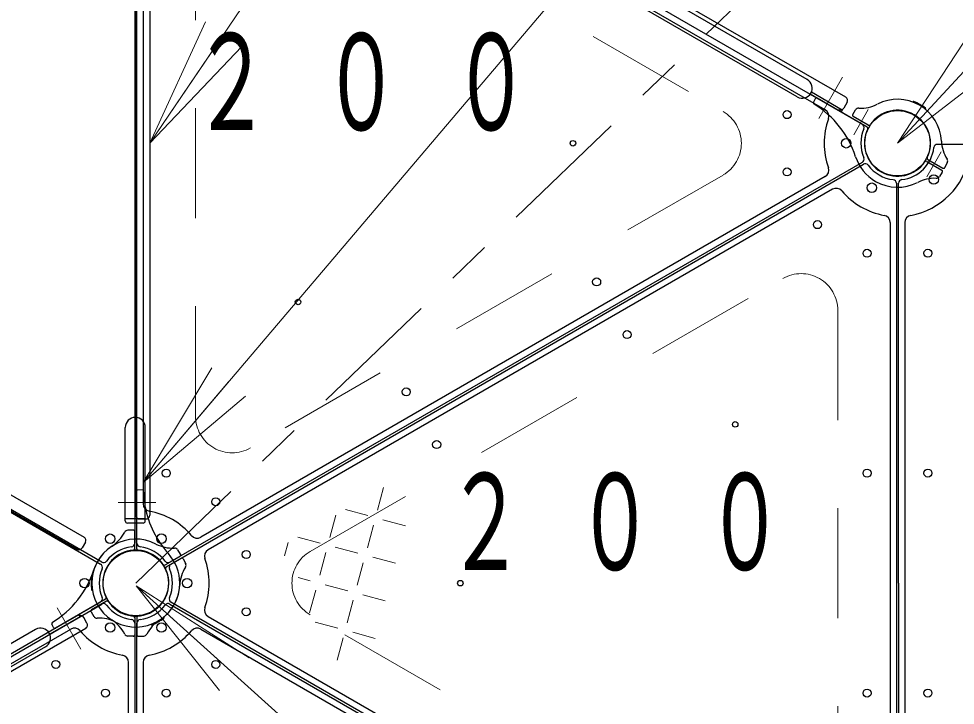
# Model space of a CAD drawing. Units: millimetres on the paper, scale 1:60. Extents: x -385 to 76, y -594 to 267.
# Drawn here: x -242.08 to -220.78, y 106.23 to 121.84 of the extents above; entities that cross this region are included whole.
import ezdxf

# ---------------------------------------------------------------- set-up
doc = ezdxf.new("R2010")
doc.units = ezdxf.units.MM
doc.linetypes.add('USER1', pattern=[4.5, 2.5, -2])
doc.linetypes.add('USER2', pattern=[6, 3, -1, 1, -1])
doc.layers.add('1_60', color=7, linetype='Continuous', lineweight=25)
doc.styles.add('ＭＳ ゴシック', font='')
doc.styles.get('ＭＳ ゴシック').set_extended_font_data('MS Gothic')

msp = doc.modelspace()

# ---------------------------------------------------------------- linework, layer by layer
at = {"layer": '1_60', "linetype": 'USER2', "lineweight": 13}
for p, q in [((-239.419, 109.012), (-189.169, 157.354)), ((-223.889, 119.577), (-223.346, 120.517)), ((-222.762, 119.778), (-223.094, 119.203)), ((-221.103, 118.82), (-221.434, 118.245)), ((-238.967, 110.845), (-239.821, 110.845)), ((-241.209, 108.447), (-240.667, 107.507))]:
    msp.add_line(p, q, dxfattribs=at)
at = {"layer": '1_60', "lineweight": 13}
for p, q in [((-239.249, 111.298), (-215.004, 139.866)), ((-239.102, 119.012), (-232.461, 128.822)), ((-222.098, 119.012), (-216.427, 125.148)), ((-239.102, 119.012), (-237.835, 121.776)), ((-239.102, 119.012), (-237.421, 121.496)), ((-222.098, 119.012), (-220.429, 121.554)), ((-237.006, 121.215), (-239.102, 119.012)), ((-222.098, 119.012), (-220.062, 121.215)), ((-219.695, 120.875), (-222.098, 119.012)), ((-239.249, 111.298), (-237.689, 113.909)), ((-239.249, 111.298), (-237.308, 113.586)), ((-236.927, 113.262), (-239.249, 111.298)), ((-237.513, 106.568), (-239.409, 108.946)), ((-239.409, 108.946), (-236.844, 107.312)), ((-239.409, 108.946), (-237.179, 106.94)), ((-239.409, 108.946), (-221.189, 92.557))]:
    msp.add_line(p, q, dxfattribs=at)
at = {"layer": '1_60', "color": 4}
for p, q in [((-238.644, 128.535), (-222.899, 119.445)), ((-239.444, 128.101), (-239.444, 109.921)), ((-239.394, 109.922), (-239.394, 128.101)), ((-239.253, 127.209), (-239.253, 110.814)), ((-215.849, 118.987), (-221.188, 118.987)), ((-255.964, 118.535), (-240.219, 109.445)), ((-240.195, 109.488), (-255.939, 118.578)), ((-222.899, 118.578), (-238.644, 109.488)), ((-238.619, 109.445), (-222.874, 118.535)), ((-223.743, 118.254), (-237.941, 110.057)), ((-222.123, 118.101), (-222.123, 99.921)), ((-222.074, 109.012), (-222.074, 118.102)), ((-222.265, 117.209), (-222.265, 100.814)), ((-221.932, 117.209), (-221.932, 100.814)), ((-222.074, 109.012), (-222.074, 99.922)), ((-240.219, 108.578), (-255.964, 99.488)), ((-255.939, 99.445), (-240.194, 108.535)), ((-238.643, 108.535), (-222.899, 99.445)), ((-222.874, 99.488), (-238.619, 108.578)), ((-237.775, 108.254), (-223.576, 100.057)), ((-239.444, 108.101), (-239.444, 89.922)), ((-239.394, 89.921), (-239.394, 108.101)), ((-255.095, 99.769), (-240.897, 107.966)), ((-237.941, 107.966), (-223.743, 99.768)), ((-239.585, 90.814), (-239.585, 107.209))]:
    msp.add_line(p, q, dxfattribs=at)
at = {"layer": '1_60'}
for p, q in [((-223.275, 120.057), (-237.926, 128.515)), ((-223.743, 119.769), (-237.941, 127.966)), ((-239.419, 127.47), (-239.419, 110.553)), ((-239.102, 127.47), (-239.102, 110.553)), ((-223.382, 119.722), (-224.082, 120.126)), ((-223.355, 119.768), (-224.055, 120.172)), ((-223.245, 119.943), (-223.32, 119.813)), ((-221.75, 119.949), (-221.748, 119.951)), ((-223.355, 119.768), (-223.382, 119.722)), ((-221.461, 119.782), (-221.46, 119.784)), ((-255.246, 118.515), (-240.595, 110.056)), ((-255.404, 118.241), (-240.754, 109.782)), ((-223.576, 117.966), (-237.775, 109.768)), ((-239.658, 110.47), (-239.658, 112.553)), ((-239.205, 110.47), (-239.205, 112.553)), ((-239.205, 110.47), (-239.658, 110.47)), ((-239.186, 110.469), (-239.336, 110.469)), ((-240.565, 109.943), (-240.64, 109.813)), ((-240.405, 109.178), (-240.408, 109.178)), ((-240.405, 108.845), (-240.408, 108.845)), ((-240.702, 108.301), (-241.402, 107.897)), ((-240.675, 108.255), (-241.375, 107.851)), ((-240.675, 108.255), (-240.702, 108.301)), ((-240.529, 108.101), (-240.604, 108.231)), ((-238.781, 108.241), (-238.78, 108.239)), ((-247.921, 103.737), (-240.559, 107.987)), ((-239.07, 108.074), (-239.069, 108.072)), ((-241.697, 107.958), (-248.192, 104.208)), ((-241.47, 107.565), (-247.966, 103.815)), ((-239.252, 107.209), (-239.252, 90.814))]:
    msp.add_line(p, q, dxfattribs=at)
at = {"layer": '1_60', "color": 4, "linetype": 'USER1', "lineweight": 13}
for p, q in [((-236.811, 125.937), (-226.065, 119.733)), ((-238.061, 112.807), (-238.061, 125.216)), ((-226.065, 118.29), (-236.811, 112.086)), ((-235.453, 109.733), (-224.707, 115.937)), ((-223.457, 115.215), (-223.457, 102.807)), ((-224.707, 102.086), (-235.453, 108.29))]:
    msp.add_line(p, q, dxfattribs=at)
at = {"layer": '1_60', "color": 131}
for p, q in [((-224.15, 120.458), (-230.646, 124.208)), ((-224.377, 120.065), (-230.872, 123.815))]:
    msp.add_line(p, q, dxfattribs=at)
at = {"layer": '1_60', "color": 2}
for p, q in [((-223.968, 120.022), (-224.008, 119.944)), ((-222.787, 119.38), (-223.922, 120.035)), ((-223.114, 119.667), (-223.05, 119.769)), ((-222.762, 119.424), (-223.103, 119.62)), ((-221.409, 118.643), (-221.069, 118.446)), ((-221.434, 118.599), (-221.094, 118.403)), ((-221.023, 118.459), (-220.962, 118.575)), ((-221.083, 118.356), (-221.147, 118.254)), ((-239.658, 110.428), (-239.658, 110.47)), ((-239.205, 110.47), (-239.658, 110.47)), ((-239.255, 110.378), (-239.608, 110.378)), ((-239.394, 109.793), (-239.394, 110.378)), ((-239.205, 110.428), (-239.205, 110.47)), ((-239.478, 110.219), (-239.6, 110.214)), ((-239.444, 109.793), (-239.444, 110.185)), ((-238.403, 109.667), (-238.467, 109.77)), ((-238.755, 109.424), (-238.415, 109.62)), ((-238.73, 109.381), (-238.39, 109.577)), ((-238.343, 109.564), (-238.282, 109.448)), ((-240.108, 108.643), (-241.242, 107.988)), ((-240.083, 108.599), (-240.423, 108.403)), ((-240.434, 108.357), (-240.37, 108.254)), ((-239.444, 108.23), (-239.444, 107.838)), ((-239.394, 108.23), (-239.394, 107.838)), ((-241.288, 108.002), (-241.328, 108.08)), ((-239.478, 107.804), (-239.609, 107.809)), ((-239.359, 107.804), (-239.238, 107.809))]:
    msp.add_line(p, q, dxfattribs=at)
at = {"layer": '1_60', "color": 4, "lineweight": 13}
for p, q in [((-233.926, 110.671), (-233.788, 111.183)), ((-233.926, 110.671), (-233.788, 111.183)), ((-235.008, 110.046), (-234.871, 110.558)), ((-235.008, 110.046), (-234.871, 110.558)), ((-234.142, 110.546), (-234.654, 110.683)), ((-234.142, 110.546), (-234.654, 110.683)), ((-234.154, 109.817), (-234.017, 110.329)), ((-234.154, 109.817), (-234.017, 110.329)), ((-233.288, 110.317), (-233.801, 110.454)), ((-233.288, 110.317), (-233.801, 110.454)), ((-236.035, 109.629), (-235.953, 109.933)), ((-236.035, 109.629), (-235.953, 109.933)), ((-235.225, 109.921), (-235.737, 110.058)), ((-235.225, 109.921), (-235.737, 110.058)), ((-235.237, 109.192), (-235.1, 109.704)), ((-235.237, 109.192), (-235.1, 109.704)), ((-234.371, 109.692), (-234.883, 109.829)), ((-234.371, 109.692), (-234.883, 109.829)), ((-234.383, 108.963), (-234.246, 109.476)), ((-234.383, 108.963), (-234.246, 109.476)), ((-233.517, 109.463), (-234.029, 109.601)), ((-233.517, 109.463), (-234.029, 109.601)), ((-235.453, 109.067), (-235.726, 109.14)), ((-235.453, 109.067), (-235.726, 109.14)), ((-235.466, 108.338), (-235.328, 108.851)), ((-235.466, 108.338), (-235.328, 108.851)), ((-234.6, 108.838), (-235.112, 108.976)), ((-234.6, 108.838), (-235.112, 108.976)), ((-234.612, 108.11), (-234.475, 108.622)), ((-234.612, 108.11), (-234.475, 108.622)), ((-233.746, 108.61), (-234.258, 108.747)), ((-233.746, 108.61), (-234.258, 108.747)), ((-234.828, 107.985), (-235.341, 108.122)), ((-234.828, 107.985), (-235.341, 108.122)), ((-234.841, 107.256), (-234.703, 107.768)), ((-234.841, 107.256), (-234.703, 107.768)), ((-233.975, 107.756), (-234.487, 107.893)), ((-233.975, 107.756), (-234.487, 107.893))]:
    msp.add_line(p, q, dxfattribs=at)
at = {"layer": '1_60', "color": 2, "linetype": 'USER1', "lineweight": 13}
for p, q in [((-239.394, 110.378), (-239.394, 111.102)), ((-239.359, 111.136), (-239.272, 111.131))]:
    msp.add_line(p, q, dxfattribs=at)
at = {"layer": '1_60'}
for centre, radius in [((-224.609, 119.663), 0.0917), ((-222.099, 119.012), 0.743), ((-222.098, 119.012), 0.743), ((-222.098, 119.012), 0.743), ((-224.609, 118.36), 0.0917), ((-221.274, 118.187), 0.108), ((-223.918, 117.162), 0.0917), ((-222.79, 116.511), 0.0917), ((-221.407, 116.512), 0.0917), ((-228.94, 115.86), 0.0917), ((-228.248, 114.662), 0.0917), ((-233.27, 113.36), 0.0917), ((-232.578, 112.162), 0.0917), ((-238.728, 111.511), 0.0917), ((-222.79, 111.511), 0.0917), ((-221.407, 111.512), 0.0917), ((-237.6, 110.86), 0.0917), ((-239.419, 109.012), 0.743), ((-239.419, 109.012), 0.743), ((-239.419, 109.011), 0.743), ((-239.419, 109.011), 0.743), ((-239.419, 109.011), 0.743), ((-239.419, 109.011), 0.743), ((-236.908, 109.662), 0.0917), ((-236.908, 108.36), 0.0917), ((-241.238, 107.163), 0.0917), ((-237.6, 107.162), 0.0917), ((-240.11, 106.512), 0.0917), ((-238.727, 106.511), 0.0917), ((-222.79, 106.511), 0.0917), ((-221.407, 106.512), 0.0917)]:
    msp.add_circle(centre, radius, dxfattribs=at)
at = {"layer": '1_60', "color": 4}
for centre, radius in [((-229.479, 119.012), 0.0625), ((-229.479, 119.012), 0.0625), ((-223.265, 119.012), 0.108), ((-222.682, 118.001), 0.108), ((-235.729, 115.403), 0.0625), ((-235.729, 115.403), 0.0625), ((-225.789, 112.62), 0.0625), ((-225.789, 112.62), 0.0625), ((-240.002, 110.021), 0.108), ((-238.836, 110.022), 0.108), ((-240.585, 109.011), 0.108), ((-238.253, 109.011), 0.108), ((-232.039, 109.011), 0.0625), ((-232.039, 109.011), 0.0625), ((-240.002, 108.001), 0.108), ((-238.836, 108.001), 0.108)]:
    msp.add_circle(centre, radius, dxfattribs=at)
at = {"layer": '1_60', "color": 131}
msp.add_arc((-224.264, 120.262), 0.227, 240, 60, dxfattribs=at)
at = {"layer": '1_60', "color": 2}
for centre, radius, start, end in [((-223.978, 119.928), 0.0333, 153, 238.9159), ((-223.938, 120.006), 0.0333, 60, 153), ((-222.939, 120.641), 0.833, 267.4588, 297.2728), ((-222.098, 119.012), 1, 60, 117.2728), ((-225.114, 118.044), 2.167, 17.7828, 58.9158), ((-222.979, 119.725), 0.0833, 87.4588, 148), ((-222.098, 119.012), 0.75, 60, 145.7293), ((-222.098, 119.012), 1, 2.7272, 60), ((-223.086, 119.649), 0.0333, 148, 240), ((-222.098, 119.012), 0.75, 334.2707, 60), ((-222.098, 119.012), 0.75, 154.2707, 240), ((-222.804, 119.352), 0.0333, 334.2707, 60), ((-222.746, 119.453), 0.0333, 240, 325.7293), ((-220.267, 119.099), 0.833, 182.7272, 212.5412), ((-222.098, 119.012), 1, 197.7828, 240), ((-221.393, 118.671), 0.0333, 154.2707, 240), ((-221.04, 118.606), 0.0833, 332, 32.5412), ((-222.098, 119.012), 0.75, 240, 325.7293), ((-221.451, 118.57), 0.0333, 60, 145.7293), ((-221.053, 118.475), 0.0333, 240, 332), ((-221.258, 117.382), 0.833, 87.4588, 117.2728), ((-221.218, 118.298), 0.0833, 267.4588, 328), ((-221.218, 118.298), 0.0833, 267.4588, 328), ((-221.111, 118.374), 0.0333, 328, 60), ((-222.098, 119.012), 1, 240, 297.2728), ((-237.074, 111.139), 2.167, 190.3996, 222.2172), ((-239.608, 110.428), 0.05, 180, 270), ((-239.255, 110.428), 0.05, 270, 0), ((-240.41, 110.554), 0.833, 302.7272, 332.5412), ((-239.597, 110.131), 0.0833, 92, 152.5412), ((-239.477, 110.185), 0.0333, 0, 92), ((-239.419, 109.012), 1, 62.7272, 120), ((-238.579, 110.641), 0.833, 242.7272, 272.5412), ((-239.419, 109.012), 1, 122.7272, 180), ((-239.419, 109.012), 1, 120, 162.2172), ((-239.419, 109.012), 0.75, 94.2707, 180), ((-239.419, 109.012), 0.75, 34.2707, 120), ((-239.477, 109.793), 0.0333, 274.2707, 0), ((-239.361, 109.793), 0.0333, 180, 265.7293), ((-239.419, 109.012), 0.75, 0, 85.7293), ((-239.419, 109.012), 1, 0, 42.2172), ((-238.538, 109.725), 0.0833, 32, 92.5412), ((-238.538, 109.725), 0.0833, 32, 92.5412), ((-239.419, 109.012), 0.75, 120, 205.7293), ((-238.431, 109.649), 0.0333, 300, 32), ((-238.373, 109.548), 0.0333, 28, 120), ((-242.434, 109.979), 2.167, 301.0842, 342.2172), ((-239.419, 109.012), 0.75, 300, 25.7293), ((-238.771, 109.453), 0.0333, 214.2707, 300), ((-238.713, 109.352), 0.0333, 120, 205.7293), ((-237.587, 108.924), 0.833, 147.4588, 177.2728), ((-238.36, 109.418), 0.0833, 327.4588, 28), ((-239.419, 109.012), 1, 180, 237.2728), ((-239.419, 109.012), 0.75, 180, 265.7293), ((-239.419, 109.012), 0.75, 274.2707, 0), ((-239.419, 109.012), 1, 300, 357.2728), ((-239.419, 109.012), 1, 302.7272, 0), ((-240.124, 108.672), 0.0333, 300, 25.7293), ((-240.406, 108.374), 0.0333, 120, 212), ((-240.066, 108.571), 0.0333, 34.2707, 120), ((-239.419, 109.012), 0.75, 214.2707, 300), ((-240.299, 108.298), 0.0833, 212, 272.5412), ((-240.259, 107.382), 0.833, 62.7272, 92.5412), ((-239.477, 108.23), 0.0333, 0, 85.7293), ((-239.361, 108.23), 0.0333, 94.2707, 180), ((-241.298, 108.095), 0.0333, 121.0841, 207), ((-241.258, 108.017), 0.0333, 207, 300), ((-240.41, 107.469), 0.833, 27.4588, 57.2728), ((-239.419, 109.012), 1, 242.7272, 300), ((-238.428, 107.469), 0.833, 122.7272, 152.5412), ((-239.597, 107.892), 0.0833, 207.4588, 268), ((-239.477, 107.838), 0.0333, 268, 0), ((-239.361, 107.838), 0.0333, 180, 272), ((-239.241, 107.892), 0.0833, 272, 332.5412), ((-239.241, 107.892), 0.0833, 272, 332.5412)]:
    msp.add_arc(centre, radius, start, end, dxfattribs=at)
at = {"layer": '1_60'}
for centre, radius, start, end in [((-223.317, 119.984), 0.0833, 330, 60), ((-221.734, 119.943), 0.0167, 68.6269, 150), ((-222.098, 119.012), 1.017, 60, 68.6269), ((-223.826, 119.624), 0.167, 340.4757, 60), ((-223.392, 119.855), 0.0833, 240, 330), ((-222.098, 119.012), 1.017, 51.3731, 60), ((-221.474, 119.793), 0.0167, 330, 51.3731), ((-222.098, 119.012), 1.667, 160.4757, 199.5243), ((-222.099, 119.012), 0.833, 276.7872, 353.2128), ((-222.099, 119.012), 1.667, 280.4757, 349.5243), ((-223.493, 117.821), 0.167, 40.4757, 120), ((-222.098, 119.012), 1.667, 220.4757, 259.5243), ((-221.765, 117.209), 0.167, 100.4757, 180), ((-239.431, 112.553), 0.227, 0, 180), ((-239.086, 110.814), 0.167, 180, 259.5243), ((-239.336, 110.553), 0.0833, 180, 270), ((-239.186, 110.553), 0.0833, 270, 0), ((-239.419, 109.011), 1.667, 40.4757, 79.5243), ((-240.637, 109.984), 0.0833, 330, 60), ((-240.712, 109.854), 0.0833, 240, 330), ((-237.691, 109.624), 0.167, 120, 199.5243), ((-239.419, 109.011), 1.667, 340.4757, 19.5243), ((-239.419, 109.012), 1.017, 171.3731, 180), ((-240.408, 109.162), 0.0167, 90, 171.3731), ((-239.419, 109.012), 1.017, 180, 188.6269), ((-240.408, 108.862), 0.0167, 188.6269, 270), ((-237.691, 108.399), 0.167, 160.4757, 240), ((-240.676, 108.19), 0.0833, 30, 120), ((-239.419, 109.012), 1.017, 300, 308.6269), ((-238.794, 108.23), 0.0167, 308.6269, 30), ((-241.584, 107.762), 0.227, 300, 120), ((-240.601, 108.06), 0.0833, 300, 30), ((-239.054, 108.08), 0.0167, 210, 291.3731), ((-239.419, 109.012), 1.017, 291.3731, 300), ((-239.419, 109.012), 1.667, 220.4757, 259.5243), ((-239.419, 109.012), 1.667, 280.4757, 319.5243), ((-239.752, 107.209), 0.167, 360, 79.5243), ((-239.086, 107.209), 0.167, 100.4757, 180)]:
    msp.add_arc(centre, radius, start, end, dxfattribs=at)
at = {"layer": '1_60', "color": 4, "linetype": 'USER1', "lineweight": 13}
for centre, start, end in [((-226.482, 119.012), 300, 60), ((-224.29, 115.215), 360, 120), ((-237.228, 112.807), 180, 300), ((-235.036, 109.011), 120, 240)]:
    msp.add_arc(centre, 0.833, start, end, dxfattribs=at)
at = {"layer": '1_60', "color": 4}
for centre, radius, start, end in [((-222.098, 119.012), 0.833, 156.7872, 203.2128), ((-222.941, 119.373), 0.0833, 336.7872, 60), ((-221.188, 118.904), 0.0833, 90, 173.2128), ((-222.941, 118.65), 0.0833, 300, 23.2128), ((-223.826, 118.399), 0.167, 300, 19.5243), ((-222.833, 118.463), 0.0833, 36.7872, 120), ((-222.098, 119.012), 0.833, 216.7872, 263.2128), ((-222.207, 118.101), 0.0833, 360, 83.2128), ((-221.99, 118.102), 0.0833, 96.7872, 180), ((-222.432, 117.209), 0.167, 360, 79.5243), ((-239.527, 109.921), 0.0833, 276.7872, 0), ((-239.311, 109.922), 0.0833, 180, 263.2128), ((-238.025, 110.201), 0.167, 220.4757, 300), ((-239.419, 109.011), 0.833, 96.7872, 143.2128), ((-239.419, 109.011), 0.833, 36.7872, 83.2128), ((-240.153, 109.56), 0.0833, 240, 323.2128), ((-238.685, 109.56), 0.0833, 216.7872, 300), ((-239.419, 109.011), 0.833, 156.7872, 203.2128), ((-240.261, 109.373), 0.0833, 336.7872, 60), ((-238.577, 109.373), 0.0833, 120, 203.2128), ((-239.419, 109.011), 0.833, 336.7872, 23.2128), ((-240.261, 108.65), 0.0833, 300, 23.2128), ((-238.577, 108.65), 0.0833, 156.7872, 240), ((-240.153, 108.463), 0.0833, 36.7872, 120), ((-239.419, 109.012), 0.833, 216.7872, 263.2128), ((-239.419, 109.012), 0.833, 276.7872, 323.2128), ((-238.685, 108.463), 0.0833, 60, 143.2128), ((-240.813, 107.822), 0.167, 40.4757, 120), ((-239.527, 108.101), 0.0833, 360, 83.2128), ((-239.311, 108.101), 0.0833, 96.7872, 180), ((-238.024, 107.821), 0.167, 60, 139.5243)]:
    msp.add_arc(centre, radius, start, end, dxfattribs=at)
at = {"layer": '1_60', "color": 2, "linetype": 'USER1', "lineweight": 13}
for centre, radius, start, end in [((-239.361, 111.102), 0.0333, 87, 180), ((-239.273, 111.098), 0.0333, 1.0841, 87), ((-237.074, 111.139), 2.167, 181.0841, 190.3996)]:
    msp.add_arc(centre, radius, start, end, dxfattribs=at)

# ---------------------------------------------------------------- texts
at = {"layer": '1_60', "char_height": 2.199, "attachment_point": 1, "style": 'ＭＳ ゴシック'}
for insert in [(-238.145, 121.512), (-232.372, 111.512)]:
    msp.add_mtext('\\T1.64;\\W0.6;２００', dxfattribs=dict(at, insert=insert))

doc.saveas('drawing.dxf')
